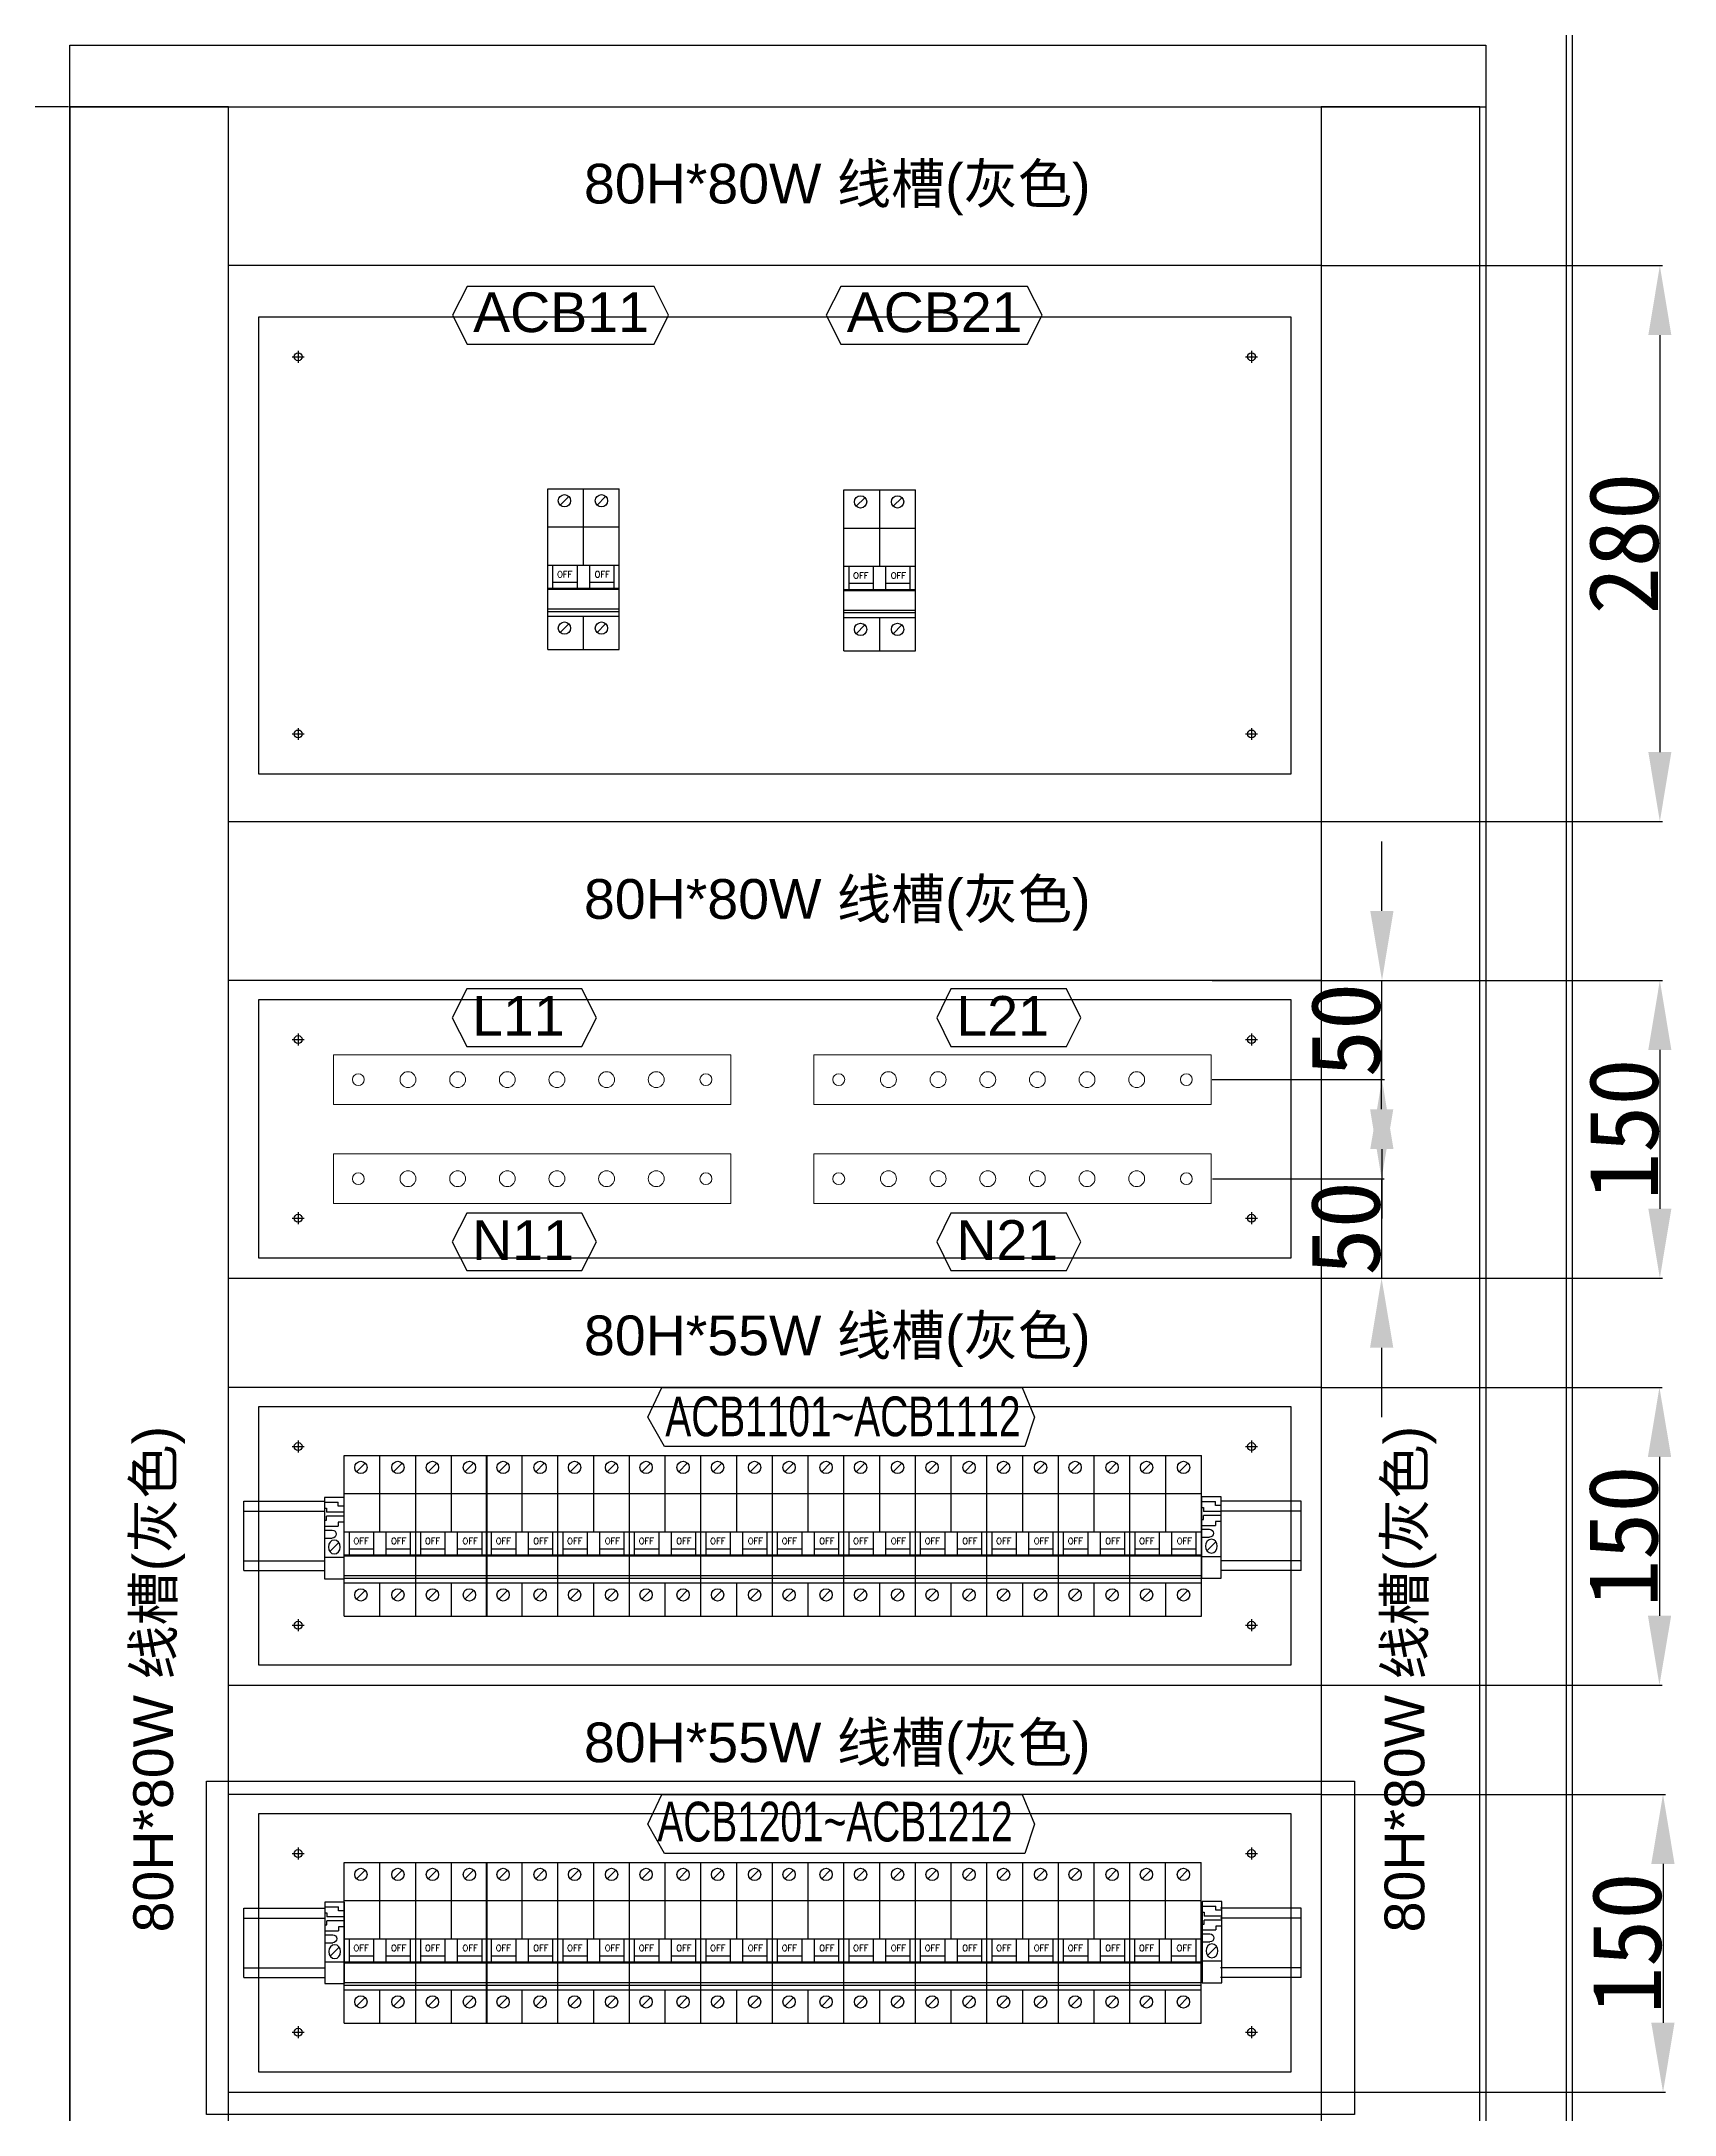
# Model space of a CAD drawing. Extents: x 81444 to 119867, y -54538 to -28747.
# Drawn here: x 86951 to 87773, y -52941 to -51897 of the extents above; entities that cross this region are included whole.
import ezdxf
from ezdxf.enums import TextEntityAlignment as Align
from ezdxf.lldxf.tags import DXFTag

# ---------------------------------------------------------------- set-up
doc = ezdxf.new("R2010")
doc.units = 0
doc.header["$LTSCALE"] = 100
doc.header["$MEASUREMENT"] = 0
for name, color, linetype in [('CABINET', 7, 'Continuous'), ('COMPONENT', 7, 'Continuous'), ('PSU', 12, 'Continuous'), ('TEXT', 7, 'Continuous')]:
    doc.layers.add(name, color=color, linetype=linetype)
doc.styles.add('HZ', font='arial.ttf', dxfattribs={"width": 0.7})
doc.styles.add('ROMANS', font='romans', dxfattribs={"width": 0.8, "height": 2})
doc.styles.get("Standard").update_dxf_attribs({"font": ''})
doc.styles.get('Standard').set_extended_font_data('SimSun')
tags = doc.linetypes.add('CENTER2', pattern=[1.125, 0.75, -0.125, 0.125, -0.125]).pattern_tags.tags
tags[10:11] = [DXFTag(74, 4), DXFTag(75, 0), DXFTag(340, '0'), DXFTag(46, 1.0), DXFTag(50, 0.0), DXFTag(44, 0.0), DXFTag(45, 0.0)]
tags[8:9] = [DXFTag(74, 4), DXFTag(75, 0), DXFTag(340, '0'), DXFTag(46, 1.0), DXFTag(50, 0.0), DXFTag(44, 0.0), DXFTag(45, 0.0)]
tags[6:7] = [DXFTag(74, 4), DXFTag(75, 0), DXFTag(340, '0'), DXFTag(46, 1.0), DXFTag(50, 0.0), DXFTag(44, 0.0), DXFTag(45, 0.0)]
tags[4:5] = [DXFTag(74, 4), DXFTag(75, 0), DXFTag(340, '0'), DXFTag(46, 1.0), DXFTag(50, 0.0), DXFTag(44, 0.0), DXFTag(45, 0.0)]
tags = doc.linetypes.add('HIDDEN', pattern=[0.375, 0.25, -0.125]).pattern_tags.tags
tags[6:7] = [DXFTag(74, 4), DXFTag(75, 0), DXFTag(340, '0'), DXFTag(46, 1.0), DXFTag(50, 0.0), DXFTag(44, 0.0), DXFTag(45, 0.0)]
tags[4:5] = [DXFTag(74, 4), DXFTag(75, 0), DXFTag(340, '0'), DXFTag(46, 1.0), DXFTag(50, 0.0), DXFTag(44, 0.0), DXFTag(45, 0.0)]
doc.dimstyles.new('ISO-25', dxfattribs={"dimtxt": 35, "dimasz": 35, "dimexe": 1.25, "dimexo": 0.625, "dimtad": 1, "dimtoh": 1, "dimdec": 0, "dimtxsty": 'Standard', "dimcen": 2.5, "dimadec": 0, "dimazin": 0, "dimtfac": 1, "dimtdec": 0, "dimtmove": 0, "dimatfit": 3, "dimfxl": 0, "dimarcsym": 0})

# ---------------------------------------------------------------- blocks, each defined once
blk = doc.blocks.new('2P空开')
at = {"layer": 'COMPONENT', "color": 6, "linetype": 'HIDDEN', "ltscale": 0.2}
for p, q in [((-11.8, -8.2), (-7.4, -3.9)), ((6.8, -8.2), (11.1, -3.9)), ((-11.8, -72.4), (-7.4, -68)), ((6.8, -72.4), (11.1, -68))]:
    blk.add_line(p, q, dxfattribs=at)
for centre in [(-9.6, -6), (9, -6), (-9.6, -70.2), (9, -70.2)]:
    blk.add_circle(centre, 3.1, dxfattribs=at)
at = {"layer": 'PSU', "linetype": 'HIDDEN', "ltscale": 0.2}
for p, q in [((-18, 0), (18, 0)), ((-18, -19.2), (-18, 0)), ((0, -19.2), (0, 0)), ((18, -19.2), (18, 0)), ((18, -81), (18, -19.2)), ((-18, -81), (-18, -64.2)), ((0, -81), (0, -64.2)), ((18, -81), (18, -67.2)), ((-18, -81), (18, -81))]:
    blk.add_line(p, q, dxfattribs=at)
at = {"layer": 'PSU'}
for p, q in [((-18, -19.2), (18, -19.2)), ((-18, -64.2), (-18, -19.2)), ((0, -38.4), (0, -19.2)), ((18, -64.2), (18, -19.2)), ((-18, -38.4), (0, -38.4)), ((-15.4, -50.1), (-15.4, -38.4)), ((-3.1, -50.1), (-3.1, -38.4)), ((0, -38.4), (18, -38.4)), ((3.1, -50.1), (3.1, -38.4)), ((15.4, -50.1), (15.4, -38.4)), ((-18, -50.1), (18, -50.1)), ((-18, -50.6), (18, -50.6)), ((-15.4, -47), (-3.1, -47)), ((3.1, -47), (15.4, -47)), ((-18, -60.5), (18, -60.5)), ((-18, -61.8), (18, -61.8)), ((-18, -64.2), (18, -64.2)), ((0, -64.2), (0, -64.2))]:
    blk.add_line(p, q, dxfattribs=at)
at = {"layer": 'TEXT', "style": 'ROMANS'}
for p in [(-9.5, -43.1), (9.4, -43.1)]:
    blk.add_text('OFF', height=3.09, dxfattribs=at).set_placement(p, align=Align.MIDDLE)
blk = doc.blocks.new('堵头')
at = {"color": 53}
for p, q in [((0, -41), (0, 0)), ((0, 0), (10, 0)), ((10, 0), (10, -41)), ((0, -11), (10, -11)), ((0, -20.6), (4, -20.6)), ((7.3, -18.3), (2.7, -13.8)), ((0, -24.6), (4, -24.6)), ((0, -26.6), (7, -26.6)), ((0, -29.6), (1, -29.6)), ((1, -29.6), (1, -31.6)), ((7, -28.6), (7, -26.6)), ((10, -28.6), (7, -28.6)), ((0, -35.6), (1, -35.6)), ((0, -38.6), (7, -38.6)), ((10, -41), (0, -41)), ((10, -31.6), (1, -31.6)), ((10, -33.6), (1, -33.6)), ((1, -35.6), (1, -33.6)), ((10, -36.6), (7, -36.6)), ((7, -36.6), (7, -38.6))]:
    blk.add_line(p, q, dxfattribs=at)
blk.add_arc((4, -22.6), 2, 270, 90, dxfattribs=at)
blk.add_ellipse((5, -16.1), major_axis=(0, -3.5), ratio=0.857143, start_param=4.712389, end_param=10.995574, dxfattribs=at)
blk = doc.blocks.new('*D151')
at = {"color": 0, "lineweight": -2}
for p, q in [((87595.5, -52009.4), (87766.8, -52009.4)), ((87765.5, -52044.4), (87765.5, -52254.4)), ((87595.5, -52289.4), (87766.8, -52289.4))]:
    blk.add_line(p, q, dxfattribs=at)
at = {"color": 0}
for points in [[(87771.3, -52044.4), (87759.7, -52044.4), (87765.5, -52009.4)], [(87759.7, -52254.4), (87771.3, -52254.4), (87765.5, -52289.4)]]:
    blk.add_solid(points, dxfattribs=at)
at = {"layer": 'Defpoints', "color": 0}
for p in [(87594.9, -52009.4), (87594.9, -52289.4), (87765.5, -52289.4)]:
    blk.add_point(p, dxfattribs=at)
at = {"color": 0, "insert": (87747.4, -52149.4), "char_height": 35, "attachment_point": 5, "rotation": 90}
blk.add_mtext('280', dxfattribs=at)
blk = doc.blocks.new('*D152')
at = {"color": 0, "lineweight": -2}
for p, q in [((87595.5, -52369.4), (87766.8, -52369.4)), ((87765.5, -52404.4), (87765.5, -52484.4)), ((87595.5, -52519.4), (87766.8, -52519.4))]:
    blk.add_line(p, q, dxfattribs=at)
at = {"color": 0}
for points in [[(87771.3, -52404.4), (87759.7, -52404.4), (87765.5, -52369.4)], [(87759.7, -52484.4), (87771.3, -52484.4), (87765.5, -52519.4)]]:
    blk.add_solid(points, dxfattribs=at)
at = {"layer": 'Defpoints', "color": 0}
for p in [(87594.9, -52369.4), (87594.9, -52519.4), (87765.5, -52519.4)]:
    blk.add_point(p, dxfattribs=at)
at = {"color": 0, "insert": (87747.4, -52444.4), "char_height": 35, "attachment_point": 5, "rotation": 90}
blk.add_mtext('150', dxfattribs=at)
blk = doc.blocks.new('*D153')
at = {"color": 0, "lineweight": -2}
for p, q in [((87595.5, -52574.4), (87766.6, -52574.4)), ((87765.3, -52609.4), (87765.3, -52689.4)), ((87595.5, -52724.4), (87766.6, -52724.4))]:
    blk.add_line(p, q, dxfattribs=at)
at = {"color": 0}
for points in [[(87771.2, -52609.4), (87759.5, -52609.4), (87765.3, -52574.4)], [(87759.5, -52689.4), (87771.2, -52689.4), (87765.3, -52724.4)]]:
    blk.add_solid(points, dxfattribs=at)
at = {"layer": 'Defpoints', "color": 0}
for p in [(87594.9, -52574.4), (87594.9, -52724.4), (87765.3, -52724.4)]:
    blk.add_point(p, dxfattribs=at)
at = {"color": 0, "insert": (87747.2, -52649.4), "char_height": 35, "attachment_point": 5, "rotation": 90}
blk.add_mtext('150', dxfattribs=at)
blk = doc.blocks.new('*D154')
at = {"color": 0, "lineweight": -2}
for p, q in [((87595.5, -52779.4), (87768.3, -52779.4)), ((87767.1, -52814.4), (87767.1, -52894.4)), ((87595.5, -52929.4), (87768.3, -52929.4))]:
    blk.add_line(p, q, dxfattribs=at)
at = {"color": 0}
for points in [[(87772.9, -52814.4), (87761.2, -52814.4), (87767.1, -52779.4)], [(87761.2, -52894.4), (87772.9, -52894.4), (87767.1, -52929.4)]]:
    blk.add_solid(points, dxfattribs=at)
at = {"layer": 'Defpoints', "color": 0}
for p in [(87594.9, -52779.4), (87594.9, -52929.4), (87767.1, -52929.4)]:
    blk.add_point(p, dxfattribs=at)
at = {"color": 0, "insert": (87748.9, -52854.4), "char_height": 35, "attachment_point": 5, "rotation": 90}
blk.add_mtext('150', dxfattribs=at)
blk = doc.blocks.new('*D165')
at = {"color": 0, "lineweight": -2}
for p, q in [((87625.6, -52334.4), (87625.6, -52299.4)), ((87540.1, -52369.4), (87626.8, -52369.4)), ((87625.6, -52419.4), (87625.6, -52369.4)), ((87540.1, -52419.4), (87626.8, -52419.4)), ((87625.6, -52454.4), (87625.6, -52489.4))]:
    blk.add_line(p, q, dxfattribs=at)
at = {"color": 0}
for points in [[(87619.7, -52334.4), (87631.4, -52334.4), (87625.6, -52369.4)], [(87631.4, -52454.4), (87619.7, -52454.4), (87625.6, -52419.4)]]:
    blk.add_solid(points, dxfattribs=at)
at = {"layer": 'Defpoints', "color": 0}
for p in [(87539.5, -52369.4), (87625.6, -52369.4), (87539.5, -52419.4)]:
    blk.add_point(p, dxfattribs=at)
at = {"color": 0, "insert": (87607.4, -52394.4), "char_height": 35, "attachment_point": 5, "rotation": 90}
blk.add_mtext('50', dxfattribs=at)
blk = doc.blocks.new('*D166')
at = {"color": 0, "lineweight": -2}
for p, q in [((87625.4, -52434.3), (87625.4, -52399.3)), ((87540.2, -52469.3), (87626.7, -52469.3)), ((87625.4, -52469.3), (87625.4, -52519.4)), ((87540.2, -52519.4), (87626.7, -52519.4)), ((87625.4, -52554.4), (87625.4, -52589.4))]:
    blk.add_line(p, q, dxfattribs=at)
at = {"color": 0}
for points in [[(87619.6, -52434.3), (87631.3, -52434.3), (87625.4, -52469.3)], [(87631.3, -52554.4), (87619.6, -52554.4), (87625.4, -52519.4)]]:
    blk.add_solid(points, dxfattribs=at)
at = {"layer": 'Defpoints', "color": 0}
for p in [(87539.6, -52469.3), (87539.6, -52519.4), (87625.4, -52519.4)]:
    blk.add_point(p, dxfattribs=at)
at = {"color": 0, "insert": (87607.3, -52494.3), "char_height": 35, "attachment_point": 5, "rotation": 90}
blk.add_mtext('50', dxfattribs=at)
blk = doc.blocks.new('*D168')
at = {"color": 0, "lineweight": -2}
for p, q in [((86964.3, -51929.4), (86846.4, -51929.4)), ((86847.7, -51964.4), (86847.7, -53694.9)), ((86964.3, -53729.9), (86846.4, -53729.9))]:
    blk.add_line(p, q, dxfattribs=at)
at = {"color": 0}
for points in [[(86853.5, -51964.4), (86841.8, -51964.4), (86847.7, -51929.4)], [(86841.8, -53694.9), (86853.5, -53694.9), (86847.7, -53729.9)]]:
    blk.add_solid(points, dxfattribs=at)
at = {"layer": 'Defpoints', "color": 0}
for p in [(86964.9, -51929.4), (86847.7, -53729.9), (86964.9, -53729.9)]:
    blk.add_point(p, dxfattribs=at)
at = {"color": 0, "insert": (86829.6, -52829.6), "char_height": 35, "attachment_point": 5, "rotation": 90}
blk.add_mtext('1800', dxfattribs=at)

msp = doc.modelspace()

# ---------------------------------------------------------------- linework, layer by layer
at = {"color": 7, "linetype": 'HIDDEN'}
msp.add_line((87718.4, -51850.9), (87718.4, -53850.9), dxfattribs=at)
at = {"color": 7}
for p, q in [((87721.4, -51850.9), (87721.4, -53960.9)), ((86964.9, -53807.4), (86964.9, -51898.4)), ((86964.9, -51974.9), (86964.9, -53775.2))]:
    msp.add_line(p, q, dxfattribs=at)
at = {"color": 7, "linetype": 'Continuous'}
msp.add_line((86965.9, -51898.4), (87677.9, -51898.4), dxfattribs=at)
for p, q in [((87677.9, -51898.4), (87677.9, -53850.9)), ((86964.9, -51929.4), (87677.9, -51929.4)), ((86964.9, -51929.4), (87677.9, -51929.4))]:
    msp.add_line(p, q)
at = {"color": 4, "linetype": 'CENTER2'}
for p, q in [((87076.9, -52055.3), (87082.9, -52055.3)), ((87079.9, -52052.3), (87079.9, -52058.3)), ((87556.9, -52055.3), (87562.9, -52055.3)), ((87559.9, -52052.3), (87559.9, -52058.3)), ((87076.9, -52245.3), (87082.9, -52245.3)), ((87079.9, -52242.3), (87079.9, -52248.3)), ((87556.9, -52245.3), (87562.9, -52245.3)), ((87559.9, -52242.3), (87559.9, -52248.3)), ((87076.9, -52399.2, 63738.9), (87082.9, -52399.2, 63738.9)), ((87079.9, -52396.2, 63738.9), (87079.9, -52402.2, 63738.9)), ((87556.9, -52399.2, 63738.9), (87562.9, -52399.2, 63738.9)), ((87559.9, -52396.2, 63738.9), (87559.9, -52402.2, 63738.9)), ((87076.9, -52489.2, 63738.9), (87082.9, -52489.2, 63738.9)), ((87079.9, -52486.2, 63738.9), (87079.9, -52492.2, 63738.9)), ((87556.9, -52489.2, 63738.9), (87562.9, -52489.2, 63738.9)), ((87559.9, -52486.2, 63738.9), (87559.9, -52492.2, 63738.9)), ((87076.9, -52604.2, 63738.9), (87082.9, -52604.2, 63738.9)), ((87079.9, -52601.2, 63738.9), (87079.9, -52607.2, 63738.9)), ((87556.9, -52604.2, 63738.9), (87562.9, -52604.2, 63738.9)), ((87559.9, -52601.2, 63738.9), (87559.9, -52607.2, 63738.9)), ((87076.9, -52694.2, 63738.9), (87082.9, -52694.2, 63738.9)), ((87079.9, -52691.2, 63738.9), (87079.9, -52697.2, 63738.9)), ((87556.9, -52694.2, 63738.9), (87562.9, -52694.2, 63738.9)), ((87559.9, -52691.2, 63738.9), (87559.9, -52697.2, 63738.9)), ((87076.9, -52809.2, 63738.9), (87082.9, -52809.2, 63738.9)), ((87079.9, -52806.2, 63738.9), (87079.9, -52812.2, 63738.9)), ((87556.9, -52809.2, 63738.9), (87562.9, -52809.2, 63738.9)), ((87559.9, -52806.2, 63738.9), (87559.9, -52812.2, 63738.9)), ((87079.9, -52896.2, 63738.9), (87079.9, -52902.2, 63738.9)), ((87559.9, -52896.2, 63738.9), (87559.9, -52902.2, 63738.9)), ((87076.9, -52899.2, 63738.9), (87082.9, -52899.2, 63738.9)), ((87556.9, -52899.2, 63738.9), (87562.9, -52899.2, 63738.9))]:
    msp.add_line(p, q, dxfattribs=at)
at = {"linetype": 'CENTER2'}
for p, q in [((87079.8, -52055.3), (87080, -52055.3)), ((87079.9, -52055.4), (87079.9, -52055.2)), ((87559.8, -52055.3), (87560, -52055.3)), ((87559.9, -52055.4), (87559.9, -52055.2)), ((87079.8, -52245.3), (87080, -52245.3)), ((87079.9, -52245.4), (87079.9, -52245.2)), ((87559.8, -52245.3), (87560, -52245.3)), ((87559.9, -52245.4), (87559.9, -52245.2)), ((87079.8, -52399.2, 63738.9), (87080, -52399.2, 63738.9)), ((87079.9, -52399.3, 63738.9), (87079.9, -52399.1, 63738.9)), ((87559.8, -52399.2, 63738.9), (87560, -52399.2, 63738.9)), ((87559.9, -52399.3, 63738.9), (87559.9, -52399.1, 63738.9)), ((87079.8, -52489.2, 63738.9), (87080, -52489.2, 63738.9)), ((87079.9, -52489.3, 63738.9), (87079.9, -52489.1, 63738.9)), ((87559.8, -52489.2, 63738.9), (87560, -52489.2, 63738.9)), ((87559.9, -52489.3, 63738.9), (87559.9, -52489.1, 63738.9)), ((87079.8, -52604.2, 63738.9), (87080, -52604.2, 63738.9)), ((87079.9, -52604.3, 63738.9), (87079.9, -52604.1, 63738.9)), ((87559.8, -52604.2, 63738.9), (87560, -52604.2, 63738.9)), ((87559.9, -52604.3, 63738.9), (87559.9, -52604.1, 63738.9)), ((87079.8, -52694.2, 63738.9), (87080, -52694.2, 63738.9)), ((87079.9, -52694.3, 63738.9), (87079.9, -52694.1, 63738.9)), ((87559.8, -52694.2, 63738.9), (87560, -52694.2, 63738.9)), ((87559.9, -52694.3, 63738.9), (87559.9, -52694.1, 63738.9)), ((87079.8, -52809.2, 63738.9), (87080, -52809.2, 63738.9)), ((87079.9, -52809.3, 63738.9), (87079.9, -52809.1, 63738.9)), ((87559.8, -52809.2, 63738.9), (87560, -52809.2, 63738.9)), ((87559.9, -52809.3, 63738.9), (87559.9, -52809.1, 63738.9)), ((87079.8, -52899.2, 63738.9), (87080, -52899.2, 63738.9)), ((87079.9, -52899.3, 63738.9), (87079.9, -52899.1, 63738.9)), ((87559.8, -52899.2, 63738.9), (87560, -52899.2, 63738.9)), ((87559.9, -52899.3, 63738.9), (87559.9, -52899.1, 63738.9))]:
    msp.add_line(p, q, dxfattribs=at)
at = {"color": 6}
for p, q in [((87052.6, -52666.7, 63738.9), (87052.6, -52631.7, 63738.9)), ((87052.6, -52631.7, 63738.9), (87093.1, -52631.7, 63738.9)), ((87584.9, -52631.7, 63738.9), (87544.3, -52631.7, 63738.9)), ((87584.9, -52666.7, 63738.9), (87584.9, -52631.7, 63738.9)), ((87052.6, -52636.7, 63738.9), (87093.1, -52636.7, 63738.9)), ((87584.9, -52636.7, 63738.9), (87544.3, -52636.7, 63738.9)), ((87052.6, -52661.7, 63738.9), (87093.1, -52661.7, 63738.9)), ((87052.6, -52666.7, 63738.9), (87093.1, -52666.7, 63738.9)), ((87584.9, -52661.7, 63738.9), (87544.3, -52661.7, 63738.9)), ((87584.9, -52666.7, 63738.9), (87544.3, -52666.7, 63738.9)), ((87052.6, -52871.7, 63738.9), (87052.6, -52836.7, 63738.9)), ((87052.6, -52836.7, 63738.9), (87093.1, -52836.7, 63738.9)), ((87052.6, -52841.7, 63738.9), (87093.1, -52841.7, 63738.9)), ((87584.9, -52836.7, 63738.9), (87544.3, -52836.7, 63738.9)), ((87584.9, -52841.7, 63738.9), (87544.3, -52841.7, 63738.9)), ((87584.9, -52871.7, 63738.9), (87584.9, -52836.7, 63738.9)), ((87052.6, -52866.7, 63738.9), (87093.1, -52866.7, 63738.9)), ((87052.6, -52871.7, 63738.9), (87093.1, -52871.7, 63738.9)), ((87584.9, -52866.7, 63738.9), (87544.3, -52866.7, 63738.9)), ((87584.9, -52871.7, 63738.9), (87544.3, -52871.7, 63738.9))]:
    msp.add_line(p, q, dxfattribs=at)
at = {"color": 7}
msp.add_lwpolyline([(86964.9, -51898.4), (87677.9, -51898.4)], dxfattribs=at)
for points in [[(86964.9, -53729.9), (87044.9, -53729.9), (87044.9, -51929.4), (86964.9, -51929.4)], [(87044.9, -51929.4), (87594.9, -51929.4), (87594.9, -52009.4), (87044.9, -52009.4)], [(87594.9, -53729.9), (87674.9, -53729.9), (87674.9, -51929.4), (87594.9, -51929.4)], [(87059.9, -52265.3), (87579.9, -52265.3), (87579.9, -52035.3), (87059.9, -52035.3)]]:
    msp.add_lwpolyline(points, close=True)
at = {"color": 3}
for points, elevation in [([(87259.1, -52019.9), (87165, -52019.9), (87157.7, -52034.4), (87165, -52048.9), (87259.1, -52048.9), (87266.3, -52034.4), (87259.1, -52019.9)], 63738.9), ([(87447.2, -52019.9), (87353.1, -52019.9), (87345.8, -52034.4), (87353.1, -52048.9), (87447.2, -52048.9), (87454.5, -52034.4), (87447.2, -52019.9)], 63738.9), ([(87222.8, -52373.7), (87164.8, -52373.7), (87157.5, -52388.2), (87164.8, -52402.7), (87222.8, -52402.7), (87230.1, -52388.2), (87222.8, -52373.7)], 127477.8), ([(87466.7, -52373.7), (87408.6, -52373.7), (87401.4, -52388.2), (87408.6, -52402.7), (87466.7, -52402.7), (87473.9, -52388.2), (87466.7, -52373.7)], 127477.8), ([(87222.8, -52486.6), (87164.8, -52486.6), (87157.5, -52501.1), (87164.8, -52515.6), (87222.8, -52515.6), (87230.1, -52501.1), (87222.8, -52486.6)], 127477.8), ([(87466.7, -52486.6), (87408.6, -52486.6), (87401.4, -52501.1), (87408.6, -52515.6), (87466.7, -52515.6), (87473.9, -52501.1), (87466.7, -52486.6)], 127477.8), ([(87263, -52574.4), (87444.4, -52574.4), (87450.7, -52589.4), (87445.7, -52604.2), (87264.4, -52604.2), (87255.9, -52589.4), (87263, -52574.4)], 63738.9), ([(87263, -52779.4), (87444.4, -52779.4), (87450.7, -52794.4), (87445.7, -52809.2), (87264.4, -52809.2), (87255.9, -52794.4), (87263, -52779.4)], 63738.9)]:
    msp.add_lwpolyline(points, dxfattribs=dict(at, elevation=elevation))
at = {"elevation": 63738.9}
for points in [[(87044.9, -52289.4), (87594.9, -52289.4), (87594.9, -52369.4), (87044.9, -52369.4)], [(87059.9, -52509.2), (87579.9, -52509.2), (87579.9, -52379.2), (87059.9, -52379.2)], [(87044.9, -52519.4), (87594.9, -52519.4), (87594.9, -52574.4), (87044.9, -52574.4)], [(87059.9, -52714.2), (87579.9, -52714.2), (87579.9, -52584.2), (87059.9, -52584.2)], [(87044.9, -52724.4), (87594.9, -52724.4), (87594.9, -52779.4), (87044.9, -52779.4)], [(87059.9, -52919.2), (87579.9, -52919.2), (87579.9, -52789.2), (87059.9, -52789.2)], [(87044.9, -52929.4), (87594.9, -52929.4), (87594.9, -52984.4), (87044.9, -52984.4)]]:
    msp.add_lwpolyline(points, close=True, dxfattribs=at)
at = {"color": 6, "lineweight": 20, "elevation": 127477.8}
for points in [[(87097.7, -52431.9), (87297.7, -52431.9), (87297.7, -52406.9), (87097.7, -52406.9)], [(87339.6, -52431.9), (87539.6, -52431.9), (87539.6, -52406.9), (87339.6, -52406.9)], [(87097.7, -52481.8), (87297.7, -52481.8), (87297.7, -52456.8), (87097.7, -52456.8)], [(87339.6, -52481.8), (87539.6, -52481.8), (87539.6, -52456.8), (87339.6, -52456.8)]]:
    msp.add_lwpolyline(points, close=True, dxfattribs=at)
at = {"color": 1}
msp.add_lwpolyline([(87033.8, -52772.8), (87611.8, -52772.8), (87611.8, -52940.6), (87033.8, -52940.6)], close=True, dxfattribs=at)
for centre in [(87079.9, -52055.3), (87559.9, -52055.3), (87079.9, -52245.3), (87559.9, -52245.3), (87079.9, -52399.2, 63738.9), (87559.9, -52399.2, 63738.9), (87079.9, -52489.2, 63738.9), (87559.9, -52489.2, 63738.9), (87079.9, -52604.2, 63738.9), (87559.9, -52604.2, 63738.9), (87079.9, -52694.2, 63738.9), (87559.9, -52694.2, 63738.9), (87079.9, -52809.2, 63738.9), (87559.9, -52809.2, 63738.9), (87079.9, -52899.2, 63738.9), (87559.9, -52899.2, 63738.9)]:
    msp.add_circle(centre, 2)
at = {"color": 6, "lineweight": 20}
for centre, radius in [((87135.2, -52419.4, 127477.8), 4), ((87160.2, -52419.4, 127477.8), 4), ((87185.2, -52419.4, 127477.8), 4), ((87210.2, -52419.4, 127477.8), 4), ((87235.2, -52419.4, 127477.8), 4), ((87260.2, -52419.4, 127477.8), 4), ((87377.1, -52419.4, 127477.8), 4), ((87402.1, -52419.4, 127477.8), 4), ((87427.1, -52419.4, 127477.8), 4), ((87452.1, -52419.4, 127477.8), 4), ((87477.1, -52419.4, 127477.8), 4), ((87502.1, -52419.4, 127477.8), 4), ((87110.2, -52419.4, 127477.8), 3), ((87285.2, -52419.4, 127477.8), 3), ((87352.1, -52419.4, 127477.8), 3), ((87527.1, -52419.4, 127477.8), 3), ((87110.2, -52469.3, 127477.8), 3), ((87135.2, -52469.3, 127477.8), 4), ((87160.2, -52469.3, 127477.8), 4), ((87185.2, -52469.3, 127477.8), 4), ((87210.2, -52469.3, 127477.8), 4), ((87235.2, -52469.3, 127477.8), 4), ((87260.2, -52469.3, 127477.8), 4), ((87285.2, -52469.3, 127477.8), 3), ((87352.1, -52469.3, 127477.8), 3), ((87377.1, -52469.3, 127477.8), 4), ((87402.1, -52469.3, 127477.8), 4), ((87427.1, -52469.3, 127477.8), 4), ((87452.1, -52469.3, 127477.8), 4), ((87477.1, -52469.3, 127477.8), 4), ((87502.1, -52469.3, 127477.8), 4), ((87527.1, -52469.3, 127477.8), 3)]:
    msp.add_circle(centre, radius, dxfattribs=at)

# ---------------------------------------------------------------- block references
at = {"xscale": -1, "rotation": 180}
for p in [(87093.1, -52670.9, 63738.9), (87093.1, -52670.9, 127477.8), (87534.7, -52670.5, 254955.5), (87093.3, -52874.7, 63738.9), (87535, -52874.3, 191216.6)]:
    msp.add_blockref('堵头', p, dxfattribs=at)
at = {"layer": 'CABINET'}
for p in [(87223.6, -52121.8), (87372.7, -52122.4), (87121.1, -52608.7, 63738.9), (87157.1, -52608.7, 63738.9), (87192.7, -52608.7, 63738.9), (87228.7, -52608.7, 63738.9), (87264.7, -52608.7, 63738.9), (87300.7, -52608.7, 63738.9), (87336.7, -52608.7, 63738.9), (87372.7, -52608.7, 63738.9), (87408.7, -52608.7, 63738.9), (87444.7, -52608.7, 63738.9), (87480.7, -52608.7, 63738.9), (87516.7, -52608.7, 127477.8), (87121.1, -52813.7, 63738.9), (87157.1, -52813.7, 63738.9), (87192.7, -52813.7, 63738.9), (87228.7, -52813.7, 63738.9), (87264.7, -52813.7, 63738.9), (87300.7, -52813.7, 63738.9), (87336.7, -52813.7, 63738.9), (87372.7, -52813.7, 63738.9), (87408.7, -52813.7, 63738.9), (87444.7, -52813.7, 63738.9), (87480.7, -52813.7, 63738.9), (87516.6, -52813.7, 63738.9)]:
    msp.add_blockref('2P空开', p, dxfattribs=at)

# ---------------------------------------------------------------- texts
at = {"lineweight": 0, "style": 'HZ'}
for s, p in [('80H*80W 线槽(灰色)', (87223.8, -51978.1)), ('80H*80W 线槽(灰色)', (87223.8, -52338.4)), ('80H*55W 线槽(灰色)', (87223.8, -52558.2)), ('80H*55W 线槽(灰色)', (87223.8, -52763.2))]:
    msp.add_text(s, height=20, dxfattribs=at).set_placement(p)
at = {"color": 0, "style": 'HZ'}
for s, p in [('ACB11', (87168, -52042.9, 63738.9)), ('ACB21', (87356.1, -52042.9, 63738.9)), ('L11', (87167.5, -52397.3, 127477.8)), ('L21', (87411.3, -52397.3, 127477.8)), ('N11', (87167.5, -52510.2, 127477.8)), ('N21', (87411.3, -52510.2, 127477.8))]:
    msp.add_text(s, height=20, dxfattribs=at).set_placement(p)
at = {"color": 0, "style": 'HZ', "width": 0.7}
for s, p in [('ACB1101~ACB1112', (87354.2, -52599, 63738.9)), ('ACB1201~ACB1212', (87350.2, -52803.1, 63738.9))]:
    msp.add_text(s, height=20, dxfattribs=at).set_placement(p, align=Align.CENTER)
at = {"lineweight": 0, "style": 'HZ'}
for p in [(87016.9, -52848.9), (87646.9, -52848.9)]:
    msp.add_text('80H*80W 线槽(灰色)', height=20, rotation=90, dxfattribs=at).set_placement(p)

# ---------------------------------------------------------------- dimensions: what is measured, and where the dimension line sits
at = {"color": 3}
for base, p1, p2, picture, middle in [((86847.68161, -53729.85218), (86964.91616, -51929.35221), (86964.91616, -53729.85218), '*D168', (86829.55661, -52829.60219)), ((87765.5, -52289.4, 63738.9), (87594.9, -52009.4), (87594.9, -52289.4, 63738.9), '*D151', (87747.4, -52149.4, 63738.9)), ((87625.6, -52369.4, 127477.8), (87539.5, -52419.4, 254955.5), (87539.5, -52369.4, 191216.6), '*D165', (87607.4, -52394.4, 127477.8)), ((87765.5, -52519.4, 63738.9), (87594.9, -52369.4, 63738.9), (87594.9, -52519.4, 63738.9), '*D152', (87747.4, -52444.4, 63738.9)), ((87625.4, -52519.4), (87539.6, -52469.3, 127477.8), (87539.6, -52519.4, 63738.9), '*D166', (87607.3, -52494.3)), ((87765.3, -52724.4, 63738.9), (87594.9, -52574.4, 63738.9), (87594.9, -52724.4, 63738.9), '*D153', (87747.2, -52649.4, 63738.9)), ((87767.1, -52929.4, 63738.9), (87594.9, -52779.4, 63738.9), (87594.9, -52929.4, 63738.9), '*D154', (87748.9, -52854.4, 63738.9))]:
    dim = msp.add_linear_dim(base=base, p1=p1, p2=p2, angle=90, dimstyle='ISO-25', dxfattribs=at)
    dim.commit()
    dim.dimension.update_dxf_attribs({"geometry": picture, "text_midpoint": middle})

doc.saveas('drawing.dxf')
